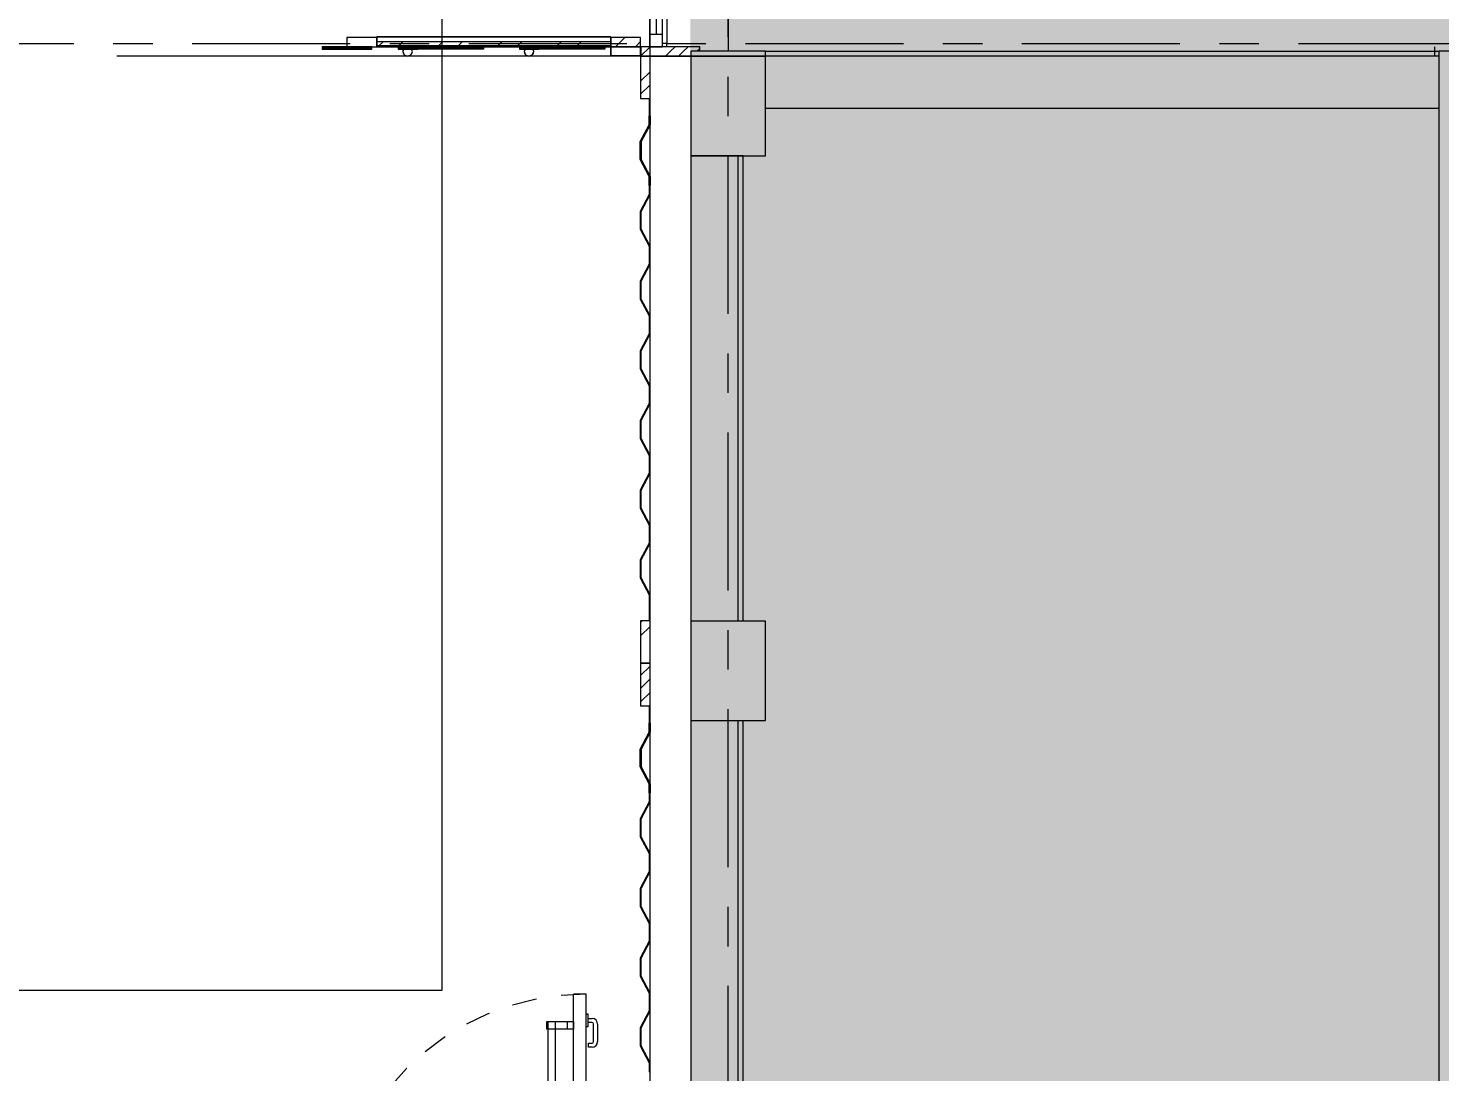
# Model space of a CAD drawing. Header units: metres. Extents: x 1156 to 2335, y -13 to 268.
# Drawn here: x 1241.89 to 1247.56, y 193.05 to 197.24 of the extents above; entities that cross this region are included whole.
import ezdxf

# ---------------------------------------------------------------- set-up
doc = ezdxf.new("R2010")
doc.units = ezdxf.units.M
doc.header["$LTSCALE"] = 0.05
for name, pattern in [('_Tracejado médio', [0.004, 0.003, -0.001]), ('Contínua', [0]), ('Grid Line', [0.022225, 0.0127, -0.003175, 0.003175, -0.003175]), ('IMPORT-Linha de eixo - Traço e ponto', [1500, 1125, -187.5, 0, -187.5]), ('IMPORT-Linha Tracejada 2_1', [225, 150, -75])]:
    doc.linetypes.add(name, pattern=pattern)
doc.layers.get('0').update_dxf_attribs({"lineweight": 0})
for name, color, linetype, lineweight, true_color in [('0-1', 7, 'Continuous', 5, 0x767676), ('A-DOOR-1', 7, 'Continuous', 5, 0xc0c0c0), ('A-WALL-PATT-1', 7, 'Continuous', 15, 0xb0b0b0), ('CONTAINER_dwg-1', 9, 'Continuous', 5, 0x808080), ('Janelas Archicad-1', 7, 'Continuous', 5, 0x656565), ('Janelas Archicad-2', 9, 'Continuous', 5, 0x808080), ('Janelas Archicad-3', 7, 'Continuous', 5, 0xc0c0c0), ('MV_CHM_EIXOS_2D-1', 9, 'IMPORT-Linha de eixo - Traço e ponto', 5, 0x808080), ('MV_CON_PORTA_ARQ-1', 9, 'Continuous', 5, 0x808080), ('MV_CON_PORTA_ARQ-2', 7, 'Continuous', 5, 0xcccccc), ('MV_CON_PORTA_ARQ-3', 7, 'Continuous', 5, 0xc0c0c0), ('MV_CON_PORTA_ARQ-4', 7, 'IMPORT-Linha de eixo - Traço e ponto', 5, 0x264c39), ('MV_CON_PORTA_ARQ-5', 7, 'IMPORT-Linha Tracejada 2_1', 5, 0xc0c0c0), ('MV_CON_PORTA_ARQ-6', 7, 'Continuous', 5, 0x656565), ('S-COLS-1', 7, 'Continuous', 5, 0x74756c), ('S-COLS-3', 7, 'Continuous', 5, 0x777263), ('S-GRID-1', 7, 'Grid Line', 5, 0x0080c0)]:
    doc.layers.add(name, color=color, linetype=linetype, lineweight=lineweight, true_color=true_color)
for name, color, linetype, lineweight in [('A-DOOR', 7, 'Continuous', 9), ('A-DOOR-2', 7, 'Continuous', 5), ('A-DOOR-HDLN', 7, '_Tracejado médio', 5), ('A-FLOR', 7, 'Continuous', 9), ('A-WALL', 7, 'Continuous', 9), ('ARQ_PAREDE', 3, 'Continuous', 5), ('I-WALL', 7, 'Continuous', 9), ('I-WALL-1', 7, 'Continuous', 15), ('Janelas Archicad', 7, 'Continuous', 5), ('MV_CON_ESTRUTURA 1_ARQ', 7, 'Continuous', 5), ('MV_CON_ESTRUTURA_ARQ', 7, 'Continuous', 5), ('MV_CON_PAREDE_ARQ', 7, 'Continuous', 5), ('MV_CON_PORTA_ARQ', 7, 'Continuous', 5), ('S-COLS', 7, 'Continuous', 5), ('S-GRID-IDEN-2', 7, 'Continuous', 18)]:
    doc.layers.add(name, color=color, linetype=linetype, lineweight=lineweight)
doc.layers.add('sh- talude', color=64, linetype='Continuous')
doc.layers.add('talude', color=2, linetype='Continuous')
doc.styles.add('Arial_B', font='arialbd.ttf', dxfattribs={"height": 1.3})
pattern_1 = [(45, (3.348, 58.742), (-0.1325825, 0.1325825), []), (45, (3.321, 58.769), (-0.1325825, 0.1325825), []), (45, (3.295, 58.795), (-0.1325825, 0.1325825), [])]
pattern_2 = [(45, (3.348, 58.742), (-0.11932427, 0.11932427), []), (45, (3.308, 58.782), (-0.11932427, 0.11932427), [])]

# ---------------------------------------------------------------- blocks, each defined once
blk = doc.blocks.new('_PilarMoldadoInLoco_0001 - 40x30-4435680-Térreo')
at = {"layer": 'S-COLS-1'}
blk.add_hatch(color=256, dxfattribs=at).paths.add_polyline_path([(-0.04, 0.2), (-0.15, 0.2), (-0.15, -0.2), (0.15, -0.2), (0.15, 0.2)])
at = {"layer": 'S-COLS-3'}
for p, q in [((0.15, 0.2), (-0.15, 0.2)), ((-0.15, 0.2), (-0.15, -0.2)), ((0.15, -0.2), (0.15, 0.2)), ((-0.15, -0.2), (0.15, -0.2))]:
    blk.add_line(p, q, dxfattribs=at)
blk = doc.blocks.new('_DOR-___-Painel 1Folhas_BarraAntiPanico - PF1_100X210-4251573-Térreo')
at = {"layer": 'A-DOOR-1'}
h = blk.add_hatch(color=256, dxfattribs=at)
h.paths.add_polyline_path([(0.5199, -0.095), (0.53, -0.095), (0.53, 0.095), (0.51, 0.095), (0.51, 0.045), (0.5, 0.045), (0.5, -0.095)])
h.paths.add_polyline_path([(-0.53, -0.095), (-0.5, -0.095), (-0.5, 0.045), (-0.51, 0.045), (-0.51, 0.095), (-0.53, 0.095), (-0.53, -0.058)])
at = {"layer": 'A-DOOR'}
for p, q in [((-0.51, 0.095), (-0.53, 0.095)), ((-0.51, 0.045), (-0.51, 0.095)), ((0.53, 0.095), (0.51, 0.095)), ((0.51, 0.095), (0.51, 0.045)), ((-0.5, 0.045), (-0.51, 0.045)), ((-0.5, -0.095), (-0.5, 0.045)), ((0.51, 0.045), (0.5, 0.045)), ((0.5, 0.045), (0.5, -0.095)), ((-0.53, -0.095), (-0.5, -0.095)), ((0.5, -0.095), (0.53, -0.095))]:
    blk.add_line(p, q, dxfattribs=at)
at = {"layer": 'A-DOOR-2'}
for p, q in [((0.46, 0.095), (0.46, 1.115)), ((0.51, 1.115), (0.46, 1.115)), ((0.51, 0.095), (0.51, 1.115)), ((0.51, 1.036), (0.517, 1.036)), ((0.51, 0.984), (0.51, 1.036)), ((0.517, 1.036), (0.517, 0.984)), ((0.3531, 1.005), (0.46, 1.005)), ((0.3531, 0.975), (0.3531, 1.005)), ((0.46, 0.975), (0.3531, 0.975)), ((0.3559, 1.005), (0.3559, 0.205)), ((0.3859, 1.005), (0.3859, 0.205)), ((0.4361, 0.975), (0.4361, 1.005)), ((0.46, 1.005), (0.46, 0.975)), ((0.517, 0.984), (0.51, 0.984)), ((0.517, 1.0182), (0.5348, 1.0182)), ((0.5339, 1.0018), (0.517, 1.0018)), ((0.5404, 0.925), (0.5404, 0.9953)), ((0.5567, 0.9948), (0.5567, 0.9248)), ((0.5199, 0.9186), (0.534, 0.9186)), ((0.5199, 0.9023), (0.5199, 0.9186)), ((0.5342, 0.9023), (0.5199, 0.9023)), ((0.3531, 0.235), (0.3531, 0.205)), ((0.46, 0.235), (0.3531, 0.235)), ((0.4361, 0.235), (0.4361, 0.205)), ((0.46, 0.205), (0.46, 0.235)), ((0.3531, 0.205), (0.46, 0.205)), ((0.51, 0.095), (0.46, 0.095))]:
    blk.add_line(p, q, dxfattribs=at)
for centre, radius, start, end in [((0.5339, 0.9953), 0.00651, 0, 90), ((0.5334, 0.9949), 0.0233, 359.6451, 86.3549), ((0.534, 0.925), 0.00634, 270, 0), ((0.5342, 0.9248), 0.0224, 270, 0)]:
    blk.add_arc(centre, radius, start, end, dxfattribs=at)
at = {"layer": 'A-DOOR-HDLN'}
blk.add_arc((0.51, 0.095), 1.02, 90, 180, dxfattribs=at)
blk = doc.blocks.new('CONTAINER_dwg_Janela 27_3-4321180-Térreo')
at = {"layer": 'Janelas Archicad', "flags": 128}
for points in [[(-0.2475, 5.959), (-0.2475, 5.9465), (-0.265, 5.9465)], [(-0.2475, 4.778), (-0.2475, 4.7905), (-0.265, 4.7905)]]:
    blk.add_lwpolyline(points, dxfattribs=at)
at = {"layer": 'Janelas Archicad-1', "flags": 128}
for points in [[(-0.265, 5.959), (-0.265, 5.909), (-0.315, 5.909), (-0.315, 5.959)], [(-0.315, 4.778), (-0.315, 4.828), (-0.265, 4.828), (-0.265, 4.778)]]:
    blk.add_lwpolyline(points, dxfattribs=at)
at = {"layer": 'Janelas Archicad-2'}
for p, q in [((-0.315, 5.959), (-0.315, 4.778)), ((-0.315, 4.828), (-0.315, 5.909)), ((-0.29, 5.909), (-0.29, 4.828)), ((-0.265, 5.909), (-0.265, 4.828)), ((-0.2475, 5.9465), (-0.2475, 4.7905))]:
    blk.add_line(p, q, dxfattribs=at)
at = {"layer": 'Janelas Archicad-3', "flags": 128}
for points in [[(-0.265, 5.959), (-0.315, 5.959)], [(-0.265, 4.778), (-0.315, 4.778)]]:
    blk.add_lwpolyline(points, close=True, dxfattribs=at)
blk = doc.blocks.new('CONTAINER_dwg-4297997-Térreo')
at = {"layer": 'MV_CON_ESTRUTURA_ARQ'}
h = blk.add_hatch(dxfattribs=at)
h.set_pattern_fill('FP_8', color=256, style=0, pattern_type=2)
h.set_pattern_definition(pattern_1)
h.paths.add_polyline_path([(-0.2592, 4.74), (-0.15, 4.74), (-0.15, 4.76), (-0.2592, 4.76), (-0.2592, 4.778), (-0.314, 4.778), (-0.352, 4.74), (-0.314, 4.74)])
h = blk.add_hatch(dxfattribs=at)
h.set_pattern_fill('FP_8', color=256, style=0, pattern_type=2)
h.set_pattern_definition(pattern_1)
h.paths.add_polyline_path([(-0.352, 4.74), (-0.314, 4.778), (-0.352, 4.778), (-0.352, 4.76)])
h = blk.add_hatch(dxfattribs=at)
h.set_pattern_fill('FP_8', color=256, style=0, pattern_type=2)
h.set_pattern_definition(pattern_1)
h.paths.add_polyline_path([(-0.2592, 4.76), (-0.114, 4.76), (-0.114, 4.778), (-0.2592, 4.778)])
h = blk.add_hatch(dxfattribs=at)
h.set_pattern_fill('FP_8', color=256, style=0, pattern_type=2)
h.set_pattern_definition(pattern_1)
h.paths.add_polyline_path([(-0.314, 4.57), (-0.314, 4.74), (-0.352, 4.74), (-0.352, 4.57)])
h = blk.add_hatch(dxfattribs=at)
h.set_pattern_fill('FP_8', color=256, style=0, pattern_type=2)
h.set_pattern_definition(pattern_1)
h.paths.add_polyline_path([(-0.314, 2.302), (-0.314, 2.472), (-0.352, 2.472), (-0.352, 2.302)])
h = blk.add_hatch(dxfattribs=at)
h.set_pattern_fill('FP_8', color=256, style=0, pattern_type=2)
h.set_pattern_definition(pattern_1)
h.paths.add_polyline_path([(-0.314, 2.1308), (-0.314, 2.302), (-0.352, 2.302), (-0.352, 2.1308)])
at = {"layer": 'MV_CON_PORTA_ARQ'}
h = blk.add_hatch(dxfattribs=at)
h.set_pattern_fill('FP_8', color=256, style=0, pattern_type=2)
h.set_pattern_definition(pattern_1)
h.paths.add_polyline_path([(-0.7959, 4.7406), (-0.7873, 4.7455), (-0.7824, 4.754), (-0.7824, 4.7639), (-0.7873, 4.7724), (-0.8006, 4.778), (-0.8101, 4.7755), (-0.8142, 4.7723), (-0.8197, 4.7591), (-0.8141, 4.7455), (-0.8098, 4.7425), (-0.8006, 4.7413)])
at = {"layer": 'MV_CON_PORTA_ARQ-1'}
h = blk.add_hatch(dxfattribs=at)
h.set_pattern_fill('FP_9', color=256, style=0, pattern_type=2)
h.set_pattern_definition(pattern_2)
h.paths.add_polyline_path([(-1.4122, 4.778), (-1.4122, 4.815), (-1.5326, 4.815), (-1.5326, 4.778)])
h = blk.add_hatch(dxfattribs=at)
h.set_pattern_fill('FP_9', color=256, style=0, pattern_type=2)
h.set_pattern_definition(pattern_2)
h.paths.add_polyline_path([(-0.472, 4.778), (-0.352, 4.778), (-0.352, 4.815), (-0.4724, 4.815), (-0.4724, 4.778)])
at = {"layer": 'MV_CON_PORTA_ARQ-2'}
h = blk.add_hatch(dxfattribs=at)
h.set_pattern_fill('FP_9', color=256, style=0, pattern_type=2)
h.set_pattern_definition(pattern_2)
h.paths.add_polyline_path([(-1.15, 4.783), (-1.15, 4.798), (-1.4122, 4.798), (-1.4122, 4.783)])
h = blk.add_hatch(dxfattribs=at)
h.set_pattern_fill('FP_9', color=256, style=0, pattern_type=2)
h.set_pattern_definition(pattern_2)
h.paths.add_polyline_path([(-0.8178, 4.783), (-0.472, 4.783), (-0.4724, 4.798), (-1.15, 4.798), (-1.15, 4.783)])
at = {"layer": '0-1'}
blk.add_line((-0.114, 4.76), (-0.114, 4.778), dxfattribs=at)
at = {"layer": '0-1', "flags": 128}
for points in [[(-1.4122, 4.815), (-1.5326, 4.815), (-1.5326, 4.778), (-1.4122, 4.778)], [(-0.4724, 4.816), (-1.4122, 4.816), (-1.4122, 4.778), (-0.4724, 4.778)], [(-1.2694, 4.7589), (-1.2749, 4.7724), (-1.2883, 4.778), (-1.3018, 4.7725), (-1.3074, 4.759), (-1.3019, 4.7456), (-1.2884, 4.74), (-1.275, 4.7455)], [(-0.7817, 4.7589), (-0.7872, 4.7724), (-0.8006, 4.778), (-0.8141, 4.7725), (-0.8197, 4.7591), (-0.8142, 4.7456), (-0.8008, 4.74), (-0.7873, 4.7455)], [(-0.352, 4.815), (-0.4724, 4.815), (-0.4724, 4.778), (-0.352, 4.778)], [(-0.352, 4.778), (-0.352, 4.74), (-0.314, 4.778)], [(-0.314, 4.57), (-0.314, 4.74), (-0.352, 4.74), (-0.352, 4.57)], [(-0.318, 4.221), (-0.318, 4.185), (-0.354, 4.117), (-0.354, 4.045), (-0.318, 3.977), (-0.318, 3.941), (-0.314, 3.941), (-0.314, 3.977), (-0.3501, 4.045), (-0.3501, 4.117), (-0.314, 4.185), (-0.314, 4.221)], [(-0.318, 3.941), (-0.318, 3.905), (-0.354, 3.837), (-0.354, 3.765), (-0.318, 3.697), (-0.318, 3.661), (-0.314, 3.661), (-0.314, 3.697), (-0.3501, 3.765), (-0.3501, 3.837), (-0.314, 3.905), (-0.314, 3.941)], [(-0.318, 3.661), (-0.318, 3.625), (-0.354, 3.557), (-0.354, 3.485), (-0.318, 3.417), (-0.318, 3.381), (-0.314, 3.381), (-0.314, 3.417), (-0.3501, 3.485), (-0.3501, 3.557), (-0.314, 3.625), (-0.314, 3.661)], [(-0.318, 3.381), (-0.318, 3.345), (-0.354, 3.277), (-0.354, 3.205), (-0.318, 3.137), (-0.318, 3.101), (-0.314, 3.101), (-0.314, 3.137), (-0.3501, 3.205), (-0.3501, 3.277), (-0.314, 3.345), (-0.314, 3.381)], [(-0.318, 3.101), (-0.318, 3.065), (-0.354, 2.997), (-0.354, 2.925), (-0.318, 2.857), (-0.318, 2.821), (-0.314, 2.821), (-0.314, 2.857), (-0.3501, 2.925), (-0.3501, 2.997), (-0.314, 3.065), (-0.314, 3.101)], [(-0.314, 2.785), (-0.314, 2.821), (-0.318, 2.821), (-0.318, 2.785), (-0.354, 2.717), (-0.354, 2.645), (-0.318, 2.577), (-0.318, 2.541), (-0.314, 2.541), (-0.314, 2.577), (-0.3501, 2.645), (-0.3501, 2.717)], [(-0.318, 2.541), (-0.318, 2.472), (-0.314, 2.472), (-0.314, 2.541)], [(-0.352, 2.472), (-0.352, 2.302), (-0.314, 2.302), (-0.314, 2.472)], [(-0.314, 2.1308), (-0.314, 2.302), (-0.352, 2.302), (-0.352, 2.1308)], [(-0.318, 1.7818), (-0.318, 1.7458), (-0.354, 1.6778), (-0.354, 1.6058), (-0.318, 1.5378), (-0.318, 1.5018), (-0.314, 1.5018), (-0.314, 1.5378), (-0.3501, 1.6058), (-0.3501, 1.6779), (-0.314, 1.7458), (-0.314, 1.7818)], [(-0.318, 1.5018), (-0.318, 1.4658), (-0.354, 1.3978), (-0.354, 1.3258), (-0.318, 1.2578), (-0.318, 1.2218), (-0.314, 1.2218), (-0.314, 1.2578), (-0.3501, 1.3258), (-0.3501, 1.3979), (-0.314, 1.4658), (-0.314, 1.5018)], [(-0.318, 1.2218), (-0.318, 1.1858), (-0.354, 1.1178), (-0.354, 1.0458), (-0.318, 0.9778), (-0.318, 0.9418), (-0.314, 0.9418), (-0.314, 0.9778), (-0.3501, 1.0458), (-0.3501, 1.1179), (-0.314, 1.1858), (-0.314, 1.2218)], [(-0.318, 0.9418), (-0.318, 0.9058), (-0.354, 0.8378), (-0.354, 0.7658), (-0.318, 0.6978), (-0.318, 0.6618), (-0.314, 0.6618), (-0.314, 0.6978), (-0.3501, 0.7658), (-0.3501, 0.8379), (-0.314, 0.9058), (-0.314, 0.9418)]]:
    blk.add_lwpolyline(points, close=True, dxfattribs=at)
for points in [[(-0.114, 4.778), (-0.314, 4.778), (-0.352, 4.74), (-0.15, 4.74)], [(-0.314, 4.501), (-0.314, 4.465), (-0.3501, 4.397), (-0.3501, 4.325), (-0.314, 4.257), (-0.314, 4.221), (-0.318, 4.221), (-0.318, 4.257), (-0.354, 4.325), (-0.354, 4.397), (-0.318, 4.465), (-0.318, 4.501), (-0.314, 4.501), (-0.314, 4.57), (-0.318, 4.57), (-0.318, 4.501), (-0.314, 4.501)], [(-0.314, 2.0618), (-0.314, 2.0258), (-0.3501, 1.9579), (-0.3501, 1.8858), (-0.314, 1.8178), (-0.314, 1.7818), (-0.318, 1.7818), (-0.318, 1.8178), (-0.354, 1.8858), (-0.354, 1.9578), (-0.318, 2.0258), (-0.318, 2.0618), (-0.314, 2.0618), (-0.314, 2.1308), (-0.318, 2.1308), (-0.318, 2.0618), (-0.314, 2.0618)]]:
    blk.add_lwpolyline(points, dxfattribs=at)
at = {"layer": 'MV_CHM_EIXOS_2D-1'}
for p, q in [((-0.315, 33.4983), (-0.315, 0.0283)), ((-0.15, 4.74), (-2.4575, 4.74)), ((2.855, 4.74), (0.15, 4.74))]:
    blk.add_line(p, q, dxfattribs=at)
at = {"layer": 'MV_CHM_EIXOS_2D-1', "flags": 128}
blk.add_lwpolyline([(0, 33.9115), (0, 32.9115), (0, 4.76)], dxfattribs=at)
at = {"layer": 'MV_CON_ESTRUTURA 1_ARQ'}
blk.add_line((2.838, 4.778), (2.838, 4.74), dxfattribs=at)
at = {"layer": 'MV_CON_ESTRUTURA 1_ARQ', "flags": 128}
blk.add_lwpolyline([(-0.314, 4.778), (-0.352, 4.778), (-0.352, 4.74)], dxfattribs=at)
at = {"layer": 'MV_CON_ESTRUTURA_ARQ'}
blk.add_line((-0.352, 4.74), (-0.15, 4.74), dxfattribs=at)
at = {"layer": 'MV_CON_ESTRUTURA_ARQ', "flags": 128}
blk.add_lwpolyline([(-0.114, 4.76), (-0.114, 4.778), (-0.314, 4.778)], dxfattribs=at)
for points in [[(-0.314, 4.57), (-0.314, 4.74), (-0.352, 4.74), (-0.352, 4.57)], [(-0.314, 2.1308), (-0.314, 2.302), (-0.314, 2.472), (-0.352, 2.472), (-0.352, 2.302), (-0.352, 2.1308)]]:
    blk.add_lwpolyline(points, close=True, dxfattribs=at)
at = {"layer": 'MV_CON_PAREDE_ARQ', "flags": 128}
for points in [[(-0.318, 4.57), (-0.318, 4.501), (-0.314, 4.501), (-0.314, 4.57)], [(-0.318, 4.501), (-0.318, 4.465), (-0.354, 4.397), (-0.354, 4.325), (-0.318, 4.257), (-0.318, 4.221)], [(-0.314, 4.221), (-0.314, 4.257), (-0.3501, 4.325), (-0.3501, 4.397), (-0.314, 4.465), (-0.314, 4.501)], [(-0.314, 3.941), (-0.314, 3.977), (-0.3501, 4.045), (-0.3501, 4.117), (-0.314, 4.185), (-0.314, 4.221), (-0.318, 4.221), (-0.318, 4.185), (-0.354, 4.117), (-0.354, 4.045), (-0.318, 3.977), (-0.318, 3.941)], [(-0.314, 3.661), (-0.314, 3.697), (-0.3501, 3.765), (-0.3501, 3.837), (-0.314, 3.905), (-0.314, 3.941), (-0.318, 3.941), (-0.318, 3.905), (-0.354, 3.837), (-0.354, 3.765), (-0.318, 3.697), (-0.318, 3.661), (-0.318, 3.625), (-0.354, 3.557), (-0.354, 3.485), (-0.318, 3.417), (-0.318, 3.381), (-0.318, 3.345), (-0.354, 3.277), (-0.354, 3.205), (-0.318, 3.137), (-0.318, 3.101)], [(-0.314, 3.381), (-0.314, 3.417), (-0.3501, 3.485), (-0.3501, 3.557), (-0.314, 3.625), (-0.314, 3.661), (-0.318, 3.661)], [(-0.314, 3.101), (-0.314, 3.137), (-0.3501, 3.205), (-0.3501, 3.277), (-0.314, 3.345), (-0.314, 3.381), (-0.318, 3.381)], [(-0.314, 2.541), (-0.314, 2.577), (-0.3501, 2.645), (-0.3501, 2.717), (-0.314, 2.785), (-0.314, 2.821), (-0.314, 2.857), (-0.3501, 2.925), (-0.3501, 2.997), (-0.314, 3.065), (-0.314, 3.101), (-0.318, 3.101), (-0.318, 3.065), (-0.354, 2.997), (-0.354, 2.925), (-0.318, 2.857), (-0.318, 2.821)], [(-0.314, 2.821), (-0.318, 2.821), (-0.318, 2.785), (-0.354, 2.717), (-0.354, 2.645), (-0.318, 2.577), (-0.318, 2.541)], [(-0.314, 2.472), (-0.314, 2.541), (-0.318, 2.541), (-0.318, 2.472)], [(-0.318, 2.1308), (-0.318, 2.0618), (-0.314, 2.0618), (-0.314, 2.1308)], [(-0.318, 2.0618), (-0.318, 2.0258), (-0.354, 1.9578), (-0.354, 1.8858), (-0.318, 1.8178), (-0.318, 1.7818), (-0.318, 1.7458), (-0.354, 1.6778), (-0.354, 1.6058), (-0.318, 1.5378), (-0.318, 1.5018)], [(-0.314, 1.7818), (-0.314, 1.8178), (-0.3501, 1.8858), (-0.3501, 1.9579), (-0.314, 2.0258), (-0.314, 2.0618)], [(-0.314, 1.5018), (-0.314, 1.5378), (-0.3501, 1.6058), (-0.3501, 1.6779), (-0.314, 1.7458), (-0.314, 1.7818), (-0.318, 1.7818)], [(-0.314, 1.2218), (-0.314, 1.2578), (-0.3501, 1.3258), (-0.3501, 1.3979), (-0.314, 1.4658), (-0.314, 1.5018), (-0.318, 1.5018), (-0.318, 1.4658), (-0.354, 1.3978), (-0.354, 1.3258), (-0.318, 1.2578), (-0.318, 1.2218)], [(-0.314, 0.9418), (-0.314, 0.9778), (-0.3501, 1.0458), (-0.3501, 1.1179), (-0.314, 1.1858), (-0.314, 1.2218), (-0.318, 1.2218), (-0.318, 1.1858), (-0.354, 1.1178), (-0.354, 1.0458), (-0.318, 0.9778), (-0.318, 0.9418), (-0.318, 0.9058), (-0.354, 0.8378), (-0.354, 0.7658), (-0.318, 0.6978), (-0.318, 0.6618)], [(-0.314, 0.6618), (-0.314, 0.6978), (-0.3501, 0.7658), (-0.3501, 0.8379), (-0.314, 0.9058), (-0.314, 0.9418), (-0.318, 0.9418)]]:
    blk.add_lwpolyline(points, dxfattribs=at)
at = {"layer": 'MV_CON_PORTA_ARQ', "flags": 128}
for points in [[(-1.4317, 4.768), (-1.4317, 4.778), (-1.6317, 4.778), (-1.6317, 4.768)], [(-0.472, 4.783), (-0.472, 4.798), (-1.4122, 4.798), (-1.4122, 4.783)]]:
    blk.add_lwpolyline(points, close=True, dxfattribs=at)
for points in [[(-1.4122, 4.815), (-1.5326, 4.815), (-1.5326, 4.778), (-1.4122, 4.778)], [(-0.4724, 4.778), (-0.352, 4.778), (-0.352, 4.815), (-0.4724, 4.815)]]:
    blk.add_lwpolyline(points, dxfattribs=at)
at = {"layer": 'MV_CON_PORTA_ARQ'}
for centre, start, end in [((-1.2884, 4.759), 89.7963, 179.7963), ((-1.2884, 4.759), 359.7963, 89.7963), ((-0.8007, 4.759), 89.7963, 179.7963), ((-0.8007, 4.759), 359.7963, 89.7963), ((-1.2884, 4.759), 179.7963, 269.7963), ((-1.2884, 4.759), 269.7963, 359.7963), ((-0.8007, 4.759), 179.7963, 269.7963), ((-0.8007, 4.759), 269.7963, 359.7963)]:
    blk.add_arc(centre, 0.019, start, end, dxfattribs=at)
at = {"layer": 'MV_CON_PORTA_ARQ-3', "flags": 128}
for points in [[(-1.6317, 4.768), (-1.4317, 4.768), (-1.4317, 4.778), (-1.6317, 4.778)], [(-1.4122, 4.783), (-0.472, 4.783), (-0.472, 4.818), (-1.4122, 4.818)], [(-1.3258, 4.768), (-1.2508, 4.768), (-1.2508, 4.778), (-1.3258, 4.778)], [(-1.2484, 4.778), (-1.2484, 4.768), (-1.2883, 4.768), (-1.2883, 4.778), (-1.2484, 4.778), (-0.9836, 4.778), (-0.9836, 4.768), (-1.2484, 4.768), (-1.2484, 4.778), (-1.2883, 4.778), (-1.2883, 4.768), (-1.2484, 4.768)], [(-0.8382, 4.768), (-0.7632, 4.768), (-0.7632, 4.778), (-0.8382, 4.778)], [(-0.496, 4.778), (-0.496, 4.768), (-0.7608, 4.768), (-0.7608, 4.778), (-0.8007, 4.778), (-0.7608, 4.778), (-0.7608, 4.768), (-0.8007, 4.768), (-0.8007, 4.778), (-0.8007, 4.768), (-0.7608, 4.768), (-0.7608, 4.778)], [(-0.472, 4.778), (-0.3516, 4.778), (-0.3516, 4.7413), (-0.472, 4.7413), (-0.3516, 4.7413), (-0.3516, 4.778), (-0.472, 4.778), (-0.472, 4.7413)]]:
    blk.add_lwpolyline(points, close=True, dxfattribs=at)
at = {"layer": 'MV_CON_PORTA_ARQ-4'}
for p, q in [((-1.4317, 4.773), (-1.6317, 4.773)), ((-0.472, 4.778), (-1.4122, 4.778))]:
    blk.add_line(p, q, dxfattribs=at)
at = {"layer": 'MV_CON_PORTA_ARQ-4', "flags": 128}
for points in [[(-1.3258, 4.773), (-1.2508, 4.773)], [(-0.8382, 4.773), (-0.7632, 4.773)], [(-0.352, 4.778), (-0.352, 4.7413), (-0.352, 4.778), (-0.352, 4.7413)]]:
    blk.add_lwpolyline(points, close=True, dxfattribs=at)
for points in [[(-1.2484, 4.773), (-1.2883, 4.773), (-1.2484, 4.773), (-0.9836, 4.773)], [(-0.7608, 4.773), (-0.8007, 4.773), (-0.7608, 4.773), (-0.496, 4.773)]]:
    blk.add_lwpolyline(points, dxfattribs=at)
at = {"layer": 'MV_CON_PORTA_ARQ-5', "flags": 128}
for points in [[(-1.3258, 4.768), (-1.2508, 4.768), (-1.2508, 4.778), (-1.3258, 4.778)], [(-0.8382, 4.768), (-0.7632, 4.768), (-0.7632, 4.778), (-0.8382, 4.778)], [(-0.472, 4.778), (-0.3516, 4.778), (-0.3516, 4.7413), (-0.472, 4.7413), (-0.3516, 4.7413), (-0.3516, 4.778), (-0.472, 4.778), (-0.472, 4.7413)]]:
    blk.add_lwpolyline(points, close=True, dxfattribs=at)
at = {"layer": 'MV_CON_PORTA_ARQ-6', "flags": 128}
blk.add_lwpolyline([(-0.4724, 4.816), (-1.4122, 4.816), (-1.4122, 4.778), (-0.4724, 4.778)], close=True, dxfattribs=at)
blk.add_blockref('CONTAINER_dwg_Janela 27_3-4321180-Térreo', (0, 0))
blk = doc.blocks.new('A$C48630bea')
at = {"layer": 'A-WALL-PATT-1'}
h = blk.add_hatch(color=256, dxfattribs=at)
h.paths.add_polyline_path([(21.7553, 64.4335), (21.9453, 64.4335), (21.9453, 66.3054), (21.7553, 66.3054), (21.7553, 65.1712)])
h.paths.add_polyline_path([(21.7553, 66.7054), (21.9453, 66.7054), (21.9453, 68.5735), (21.7553, 68.5735)])
at = {"layer": 'S-COLS-1'}
blk.add_hatch(color=256, dxfattribs=at).paths.add_polyline_path([(22.0553, 68.5735), (22.0553, 68.9735), (21.7553, 68.9735), (21.7553, 68.5735), (21.9653, 68.5735)])
at = {"layer": 'A-FLOR'}
for p, q in [((20.7553, 65.2235), (20.7553, 70.4615)), ((14.4923, 65.2235), (20.7553, 65.2235))]:
    blk.add_line(p, q, dxfattribs=at)
at = {"layer": 'A-WALL'}
for p, q in [((21.9453, 66.7054), (21.9453, 68.5735)), ((21.9453, 64.4335), (21.9453, 66.3054))]:
    blk.add_line(p, q, dxfattribs=at)
at = {"layer": 'I-WALL'}
for p, q in [((21.7553, 68.9735), (22.0553, 68.9735)), ((22.0553, 68.9935), (24.7603, 68.9935)), ((24.7603, 68.7635), (22.0553, 68.7635)), ((21.9653, 68.5735), (21.7553, 68.5735))]:
    blk.add_line(p, q, dxfattribs=at)
at = {"layer": 'I-WALL-1'}
for p, q in [((22.0553, 68.9935), (21.7553, 68.9935)), ((21.7553, 68.9935), (21.7553, 68.9735)), ((22.0553, 68.9735), (22.0553, 68.9935)), ((24.7603, 68.9935), (24.7603, 64.2435)), ((28.0753, 68.9935), (24.7603, 68.9935)), ((21.7553, 68.5735), (21.7553, 66.7054)), ((21.9653, 66.7054), (21.9653, 68.5735)), ((21.7553, 66.3054), (21.7553, 64.4335)), ((21.9653, 64.4335), (21.9653, 66.3054))]:
    blk.add_line(p, q, dxfattribs=at)
at = {"layer": 'S-COLS'}
for p, q in [((22.0553, 68.9735), (21.7553, 68.9735)), ((21.7553, 68.5735), (21.9453, 68.5735)), ((21.9453, 68.5735), (21.9653, 68.5735))]:
    blk.add_line(p, q, dxfattribs=at)
at = {"layer": 'S-COLS-3'}
for p, q in [((21.7553, 68.9735), (21.7553, 68.5735)), ((22.0553, 68.5735), (22.0553, 68.9735)), ((21.9653, 68.5735), (22.0553, 68.5735))]:
    blk.add_line(p, q, dxfattribs=at)
at = {"layer": 'A-DOOR'}
blk.add_blockref('_DOR-___-Painel 1Folhas_BarraAntiPanico - PF1_100X210-4251573-Térreo', (20.8238, 64.0915), dxfattribs=at)
at = {"layer": 'CONTAINER_dwg-1'}
blk.add_blockref('CONTAINER_dwg-4297997-Térreo', (21.9053, 64.2335), dxfattribs=at)
at = {"layer": 'S-COLS', "rotation": 180}
blk.add_blockref('_PilarMoldadoInLoco_0001 - 40x30-4435680-Térreo', (21.9053, 66.5054), dxfattribs=at)

msp = doc.modelspace()

# ---------------------------------------------------------------- hatches: boundary and pattern name
at = {"layer": 'ARQ_PAREDE', "true_color": 0xf7f281}
h = msp.add_hatch(color=51, dxfattribs=at)
h.dxf.hatch_style = 1
h.paths.add_polyline_path([(1238.0757, 192.668), (1244.5524, 192.668), (1244.5503, 197.376), (1268.6624, 197.3797), (1268.7024, 197.3797), (1298.5524, 197.3797), (1298.7503, 197.376), (1304.8684, 197.37), (1304.8503, 192.6497), (1317.329, 192.668), (1317.329, 192.3027), (1317.1254, 192.3027), (1317.1254, 149.8545), (1238.0757, 149.8545)])
h.paths.add_polyline_path([(1317.3002, 191.2291), (1317.3002, 139.2102)])
at = {"layer": 'S-GRID-IDEN-2'}
h = msp.add_hatch(color=255, dxfattribs=at)
h.dxf.hatch_style = 1
edge = h.paths.add_edge_path()
edge.add_arc((1246.8919, 195.268), 1.75, 0, 360)
at = {"layer": 'sh- talude'}
h = msp.add_hatch(color=256, dxfattribs=at)
edge = h.paths.add_edge_path()
edge.add_line((1312.7625, 205.0351), (1292.5493, 206.9062))
edge.add_line((1292.5493, 206.9062), (1288.6223, 207.2072))
edge.add_line((1288.6223, 207.2072), (1285.5533, 207.4412))
edge.add_line((1285.5533, 207.4412), (1282.0343, 207.5672))
edge.add_line((1282.0343, 207.5672), (1279.3713, 207.5362))
edge.add_line((1279.3713, 207.5362), (1276.5203, 207.6002))
edge.add_line((1276.5203, 207.6002), (1274.0843, 207.6532))
edge.add_line((1274.0843, 207.6532), (1270.3683, 207.6682))
edge.add_line((1270.3683, 207.6682), (1267.2763, 207.6832))
edge.add_line((1267.2763, 207.6832), (1263.5473, 207.4882))
edge.add_line((1263.5473, 207.4882), (1259.3603, 207.4172))
edge.add_line((1259.3603, 207.4172), (1255.3893, 207.2592))
edge.add_line((1255.3893, 207.2592), (1252.2383, 207.1972))
edge.add_line((1252.2383, 207.1972), (1248.8783, 206.9572))
edge.add_line((1248.8783, 206.9572), (1245.7783, 206.7962))
edge.add_line((1245.7783, 206.7962), (1243.2333, 206.7602))
edge.add_line((1243.2333, 206.7602), (1240.8083, 206.8322))
edge.add_line((1240.8083, 206.8322), (1238.4383, 206.6882))
edge.add_line((1238.4383, 206.6882), (1235.5693, 206.4152))
edge.add_line((1235.5693, 206.4152), (1234.8133, 206.2562))
edge.add_line((1234.8133, 206.2562), (1234.0843, 205.9572))
edge.add_line((1234.0843, 205.9572), (1233.2083, 205.4562))
edge.add_line((1233.2083, 205.4562), (1232.5573, 204.9592))
edge.add_line((1232.5573, 204.9592), (1232.0403, 204.4122))
edge.add_line((1232.0403, 204.4122), (1231.5643, 203.5252))
edge.add_line((1231.5643, 203.5252), (1231.1633, 202.6932))
edge.add_line((1231.1633, 202.6932), (1230.7913, 201.1292))
edge.add_line((1230.7913, 201.1292), (1229.9023, 199.0652))
edge.add_line((1229.9023, 199.0652), (1229.3253, 197.1352))
edge.add_line((1229.3253, 197.1352), (1228.7263, 194.9192))
edge.add_line((1228.7263, 194.9192), (1228.1513, 192.8452))
edge.add_line((1228.1513, 192.8452), (1227.2283, 190.4052))
edge.add_line((1227.2283, 190.4052), (1226.2213, 187.8382))
edge.add_line((1226.2213, 187.8382), (1225.4373, 185.5572))
edge.add_line((1225.4373, 185.5572), (1224.5773, 183.1922))
edge.add_line((1224.5773, 183.1922), (1223.6923, 180.7422))
edge.add_line((1223.6923, 180.7422), (1222.6003, 178.5432))
edge.add_line((1222.6003, 178.5432), (1221.2983, 176.3212))
edge.add_line((1221.2983, 176.3212), (1219.8573, 174.2532))
edge.add_line((1219.8573, 174.2532), (1219.0523, 171.6592))
edge.add_line((1219.0523, 171.6592), (1220.3203, 173.5492))
edge.add_line((1220.3203, 173.5492), (1221.2813, 174.9962))
edge.add_line((1221.2813, 174.9962), (1222.1743, 176.4812))
edge.add_line((1222.1743, 176.4812), (1224.2773, 180.1242))
edge.add_line((1224.2773, 180.1242), (1225.1113, 181.9892))
edge.add_line((1225.1113, 181.9892), (1225.8333, 184.0162))
edge.add_line((1225.8333, 184.0162), (1226.7913, 186.6852))
edge.add_line((1226.7913, 186.6852), (1227.5533, 188.7752))
edge.add_line((1227.5533, 188.7752), (1228.2163, 190.3842))
edge.add_line((1228.2163, 190.3842), (1228.6693, 191.9922))
edge.add_line((1228.6693, 191.9922), (1229.3993, 193.6362))
edge.add_line((1229.3993, 193.6362), (1229.8563, 195.5032))
edge.add_line((1229.8563, 195.5032), (1230.3273, 196.8182))
edge.add_line((1230.3273, 196.8182), (1230.7373, 198.2282))
edge.add_line((1230.7373, 198.2282), (1231.3893, 199.9412))
edge.add_line((1231.3893, 199.9412), (1232.1013, 201.6372))
edge.add_line((1232.1013, 201.6372), (1232.7043, 202.9992))
edge.add_line((1232.7043, 202.9992), (1233.4113, 203.9652))
edge.add_line((1233.4113, 203.9652), (1234.1103, 204.7712))
edge.add_line((1234.1103, 204.7712), (1235.8883, 205.5532))
edge.add_line((1235.8883, 205.5532), (1238.5183, 205.8332))
edge.add_line((1238.5183, 205.8332), (1241.3463, 205.8672))
edge.add_line((1241.3463, 205.8672), (1243.9033, 205.7992))
edge.add_line((1243.9033, 205.7992), (1246.4843, 205.9412))
edge.add_line((1246.4843, 205.9412), (1248.9408, 206.083))
edge.add_line((1248.9408, 206.083), (1252.2782, 206.3214))
edge.add_line((1252.2782, 206.3214), (1255.4154, 206.3831))
edge.add_line((1255.4154, 206.3831), (1259.3852, 206.5411))
edge.add_line((1259.3852, 206.5411), (1263.5776, 206.6122))
edge.add_line((1263.5776, 206.6122), (1267.2971, 206.8067))
edge.add_line((1267.2971, 206.8067), (1270.3641, 206.7918))
edge.add_line((1270.3641, 206.7918), (1274.073, 206.7768))
edge.add_line((1274.073, 206.7768), (1276.5013, 206.724))
edge.add_line((1276.5013, 206.724), (1279.3666, 206.6597))
edge.add_line((1279.3666, 206.6597), (1282.0237, 206.6906))
edge.add_line((1282.0237, 206.6906), (1285.5043, 206.566))
edge.add_line((1285.5043, 206.566), (1288.5557, 206.3333))
edge.add_line((1288.5557, 206.3333), (1292.4754, 206.0329))
edge.add_line((1292.4754, 206.0329), (1315.6198, 203.8904))
edge.add_line((1315.6198, 203.8904), (1317.3723, 203.1492))
edge.add_line((1317.3723, 203.1492), (1321.2743, 201.9172))
edge.add_line((1321.2743, 201.9172), (1324.4133, 201.1522))
edge.add_line((1324.4133, 201.1522), (1328.1723, 199.1092))
edge.add_line((1328.1723, 199.1092), (1333.3393, 197.7782))
edge.add_line((1333.3393, 197.7782), (1337.5263, 196.3752))
edge.add_line((1337.5263, 196.3752), (1345.0523, 193.5572))
edge.add_line((1345.0523, 193.5572), (1351.5073, 191.1952))
edge.add_line((1351.5073, 191.1952), (1353.8593, 190.3312))
edge.add_line((1353.8593, 190.3312), (1357.9883, 188.1392))
edge.add_line((1357.9883, 188.1392), (1361.0903, 186.1532))
edge.add_line((1361.0903, 186.1532), (1363.8433, 184.0112))
edge.add_line((1363.8433, 184.0112), (1364.8934, 183.1132))
edge.add_arc((1363.9185, 181.9732), 1.5, -90, 49.4623, ccw=False)
edge.add_arc((1363.6208, 181.4927), 1.0621, 286.2793, 414.1063)
edge.add_line((1364.2435, 182.3532), (1360.999, 183.9908))
edge.add_line((1360.999, 183.9908), (1346.2328, 190.0817))
edge.add_arc((1345.0184, 187.3385), 3, 66.1202, 74.8133)
edge.add_line((1345.8042, 190.2337), (1335.3939, 193.0595))
edge.add_line((1335.3939, 193.0595), (1335.0939, 191.5867))
edge.add_line((1335.0939, 191.5867), (1322.3926, 195.0344))
edge.add_line((1322.3926, 195.0344), (1303.1424, 200.172))
edge.add_line((1303.1424, 200.172), (1288.4978, 201.3952))
edge.add_line((1288.4978, 201.3952), (1237.3978, 200.4221))
edge.add_line((1237.3978, 200.4221), (1226.1318, 174.8282))
edge.add_line((1226.1318, 174.8282), (1219.6163, 160.6637))
edge.add_line((1219.6163, 160.6637), (1215.8403, 148.5447))
edge.add_line((1215.8403, 148.5447), (1212.1083, 133.7096))
edge.add_line((1212.1083, 133.7096), (1209.1424, 121.3221))
edge.add_line((1209.1424, 121.3221), (1186.5533, 37.221))
edge.add_line((1186.5533, 37.221), (1183.7692, 25.8351))
edge.add_line((1183.7692, 25.8351), (1183.7692, 24.999))
edge.add_line((1183.7692, 24.999), (1180.3183, 21.9512))
edge.add_line((1180.3183, 21.9512), (1179.6213, 23.7332))
edge.add_line((1179.6213, 23.7332), (1180.1403, 27.0002))
edge.add_line((1180.1403, 27.0002), (1180.5273, 30.4642))
edge.add_line((1180.5273, 30.4642), (1181.7553, 34.1712))
edge.add_line((1181.7553, 34.1712), (1182.6693, 38.2362))
edge.add_line((1182.6693, 38.2362), (1183.8833, 44.2022))
edge.add_line((1183.8833, 44.2022), (1184.8473, 49.8662))
edge.add_line((1184.8473, 49.8662), (1186.1163, 56.3292))
edge.add_line((1186.1163, 56.3292), (1186.8203, 60.9632))
edge.add_line((1186.8203, 60.9632), (1188.1253, 66.4212))
edge.add_line((1188.1253, 66.4212), (1188.8833, 70.9492))
edge.add_line((1188.8833, 70.9492), (1189.9063, 76.0742))
edge.add_line((1189.9063, 76.0742), (1190.8553, 80.9902))
edge.add_line((1190.8553, 80.9902), (1191.6823, 85.4962))
edge.add_line((1191.6823, 85.4962), (1192.6463, 90.4892))
edge.add_line((1192.6463, 90.4892), (1194.0933, 96.9252))
edge.add_line((1194.0933, 96.9252), (1195.3543, 101.8562))
edge.add_line((1195.3543, 101.8562), (1196.4673, 107.6122))
edge.add_line((1196.4673, 107.6122), (1197.4603, 112.5542))
edge.add_line((1197.4603, 112.5542), (1198.5873, 118.1742))
edge.add_line((1198.5873, 118.1742), (1199.8423, 123.9122))
edge.add_line((1199.8423, 123.9122), (1200.6513, 128.5162))
edge.add_line((1200.6513, 128.5162), (1201.9653, 134.0042))
edge.add_line((1201.9653, 134.0042), (1203.0273, 138.7022))
edge.add_line((1203.0273, 138.7022), (1204.0923, 143.8582))
edge.add_line((1204.0923, 143.8582), (1205.1023, 148.6592))
edge.add_line((1205.1023, 148.6592), (1206.2053, 154.1032))
edge.add_line((1206.2053, 154.1032), (1207.3893, 159.2242))
edge.add_line((1207.3893, 159.2242), (1208.4713, 164.1562))
edge.add_line((1208.4713, 164.1562), (1210.0293, 168.2122))
edge.add_line((1210.0293, 168.2122), (1211.7733, 171.7422))
edge.add_line((1211.7733, 171.7422), (1214.4553, 174.6042))
edge.add_line((1214.4553, 174.6042), (1216.3053, 176.7282))
edge.add_line((1216.3053, 176.7282), (1218.1303, 179.5842))
edge.add_line((1218.1303, 179.5842), (1219.6083, 182.9252))
edge.add_line((1219.6083, 182.9252), (1220.6583, 186.6022))
edge.add_line((1220.6583, 186.6022), (1221.8073, 190.1752))
edge.add_line((1221.8073, 190.1752), (1223.6053, 197.7282))
edge.add_line((1223.6053, 197.7282), (1224.7673, 202.4612))
edge.add_line((1224.7673, 202.4612), (1225.5383, 205.0352))
edge.add_line((1225.5383, 205.0352), (1226.5103, 207.3562))
edge.add_line((1226.5103, 207.3562), (1227.3163, 209.1372))
edge.add_line((1227.3163, 209.1372), (1228.3913, 210.9002))
edge.add_line((1228.3913, 210.9002), (1229.5423, 212.0152))
edge.add_line((1229.5423, 212.0152), (1230.5253, 212.3952))
edge.add_line((1230.5253, 212.3952), (1232.2163, 212.9732))
edge.add_line((1232.2163, 212.9732), (1233.9223, 213.6682))
edge.add_line((1233.9223, 213.6682), (1236.6313, 214.0532))
edge.add_line((1236.6313, 214.0532), (1239.3913, 214.1462))
edge.add_line((1239.3913, 214.1462), (1242.4413, 213.7062))
edge.add_line((1242.4413, 213.7062), (1245.5563, 213.3892))
edge.add_line((1245.5563, 213.3892), (1248.6473, 213.1742))
edge.add_line((1248.6473, 213.1742), (1252.6813, 212.8602))
edge.add_line((1252.6813, 212.8602), (1255.3593, 212.7772))
edge.add_line((1255.3593, 212.7772), (1257.7193, 212.5762))
edge.add_line((1257.7193, 212.5762), (1260.5043, 212.3692))
edge.add_line((1260.5043, 212.3692), (1263.7053, 212.2822))
edge.add_line((1263.7053, 212.2822), (1266.9203, 212.1672))
edge.add_line((1266.9203, 212.1672), (1270.4813, 212.0682))
edge.add_line((1270.4813, 212.0682), (1273.7113, 211.9652))
edge.add_line((1273.7113, 211.9652), (1277.1863, 211.8212))
edge.add_line((1277.1863, 211.8212), (1280.8933, 211.4922))
edge.add_line((1280.8933, 211.4922), (1284.4753, 211.2512))
edge.add_line((1284.4753, 211.2512), (1287.9053, 210.6922))
edge.add_line((1287.9053, 210.6922), (1291.4353, 210.0162))
edge.add_line((1291.4353, 210.0162), (1295.9533, 209.1732))
edge.add_line((1295.9533, 209.1732), (1300.0273, 208.0312))
edge.add_line((1300.0273, 208.0312), (1303.3043, 207.7932))
edge.add_line((1303.3043, 207.7932), (1306.7863, 206.9562))
edge.add_line((1306.7863, 206.9562), (1310.0393, 206.0662))
edge.add_line((1310.0393, 206.0662), (1312.7678, 205.0346))

# ---------------------------------------------------------------- linework, layer by layer
at = {"layer": 'S-GRID-1', "ltscale": 1000}
for p, q in [((1244.7024, 138.3097, 1.567), (1244.7024, 261.7045, 1.567)), ((1306.5248, 197.1797, 1.567), (1180.6336, 197.1797, 1.567))]:
    msp.add_line(p, q, dxfattribs=at)

# ---------------------------------------------------------------- block references
at = {"layer": 'talude', "linetype": 'Contínua'}
msp.add_blockref('A$C48630bea', (1222.797, 128.1559, 1.567), dxfattribs=at)

# ---------------------------------------------------------------- texts
at = {"layer": 'S-GRID-IDEN-2', "color": 10, "insert": (1245.5175, 196.2251), "char_height": 1.86615, "width": 2.24411, "attachment_point": 1, "style": 'Arial_B'}
msp.add_mtext('04', dxfattribs=at)

doc.saveas('drawing.dxf')
